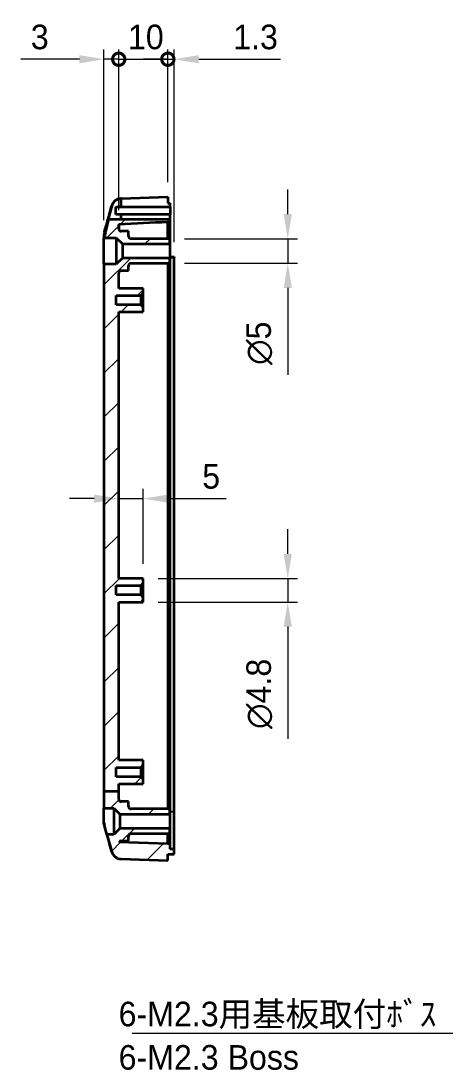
# Model space of a CAD drawing. Header units: millimetres. Extents: x 0 to 3058, y 0 to 562.
# Drawn here: x 2371.5 to 2457.9, y 223.8 to 437.2 of the extents above; entities that cross this region are included whole.
import ezdxf

# ---------------------------------------------------------------- set-up
doc = ezdxf.new("R2010")
doc.units = ezdxf.units.MM
doc.header["$LTSCALE"] = 1.5
doc.layers.get('Defpoints').update_dxf_attribs({"lineweight": 25})
for name, color, linetype, lineweight in [('Dimension (ISO)', 7, 'Continuous', 18), ('Dimension (ISO) @ 1', 7, 'Continuous', 18), ('Hatch (ISO)', 1, 'Continuous', 18), ('Symbol (ISO)', 7, 'Continuous', 18), ('Visible (ISO)', 7, 'Continuous', 35), ('Visible Narrow (ISO)', 7, 'Continuous', 25)]:
    doc.layers.add(name, color=color, linetype=linetype, lineweight=lineweight)
doc.styles.add('Note Text (TK)', font='')
doc.styles.get('Note Text (TK)').set_extended_font_data('MS PGothic')
doc.dimstyles.new('Default - Method 1b (TK)', dxfattribs={"dimscale": 1.5, "dimtxt": 2.5, "dimasz": 2.5, "dimexe": 1, "dimexo": 1.5, "dimgap": 1, "dimtad": 1, "dimtoh": 1, "dimrnd": 1e-08, "dimdsep": 46, "dimtxsty": 'Note Text (TK)', "dimcen": 0.09, "dimdle": 5, "dimclrd": 100, "dimclre": 100, "dimclrt": 7, "dimadec": 1, "dimazin": 1, "dimtfac": 1, "dimtmove": 0, "dimatfit": 3, "dimfxl": 1, "dimtolj": 1, "dimlwd": -1, "dimlwe": -1, "dimarcsym": 0})
doc.dimstyles.new('Default - Method 1b (TK)$7', dxfattribs={"dimscale": 1.5, "dimtxt": 2.5, "dimasz": 2.5, "dimexe": 1, "dimexo": 1.5, "dimgap": 1, "dimtad": 1, "dimtoh": 1, "dimrnd": 1e-08, "dimdsep": 46, "dimtxsty": 'Note Text (TK)', "dimcen": 0.09, "dimdle": 5, "dimclrd": 100, "dimclre": 100, "dimclrt": 7, "dimadec": 1, "dimazin": 1, "dimtfac": 1, "dimtmove": 0, "dimatfit": 3, "dimfxl": 1, "dimtolj": 1, "dimlwd": -1, "dimlwe": -1, "dimarcsym": 0})

# ---------------------------------------------------------------- blocks, each defined once
blk = doc.blocks.new('_DotSmall')
at = {"color": 0, "linetype": 'ByBlock', "const_width": 0.5}
blk.add_lwpolyline([(-0.0625, 0, 1), (0.0625, 0, 1)], format="xyb", close=True, dxfattribs=at)
blk = doc.blocks.new('*D84')
at = {"layer": 'Defpoints', "color": 0}
for p in [(2391.44, 429.38), (2391.44, 395.69), (2388.44, 393.64)]:
    blk.add_point(p, dxfattribs=at)
at = {"layer": 'Dimension (ISO)', "color": 100}
for p, q in [((2388.44, 396.64), (2388.44, 431.38)), ((2391.44, 398.69), (2391.44, 431.38)), ((2383.44, 429.38), (2371.55, 429.38)), ((2391.44, 429.38), (2388.44, 429.38)), ((2391.44, 429.38), (2401.44, 429.38))]:
    blk.add_line(p, q, dxfattribs=at)
blk.add_solid([(2383.44, 430.21), (2383.44, 428.55), (2388.44, 429.38)], dxfattribs=at)
at = {"layer": 'Dimension (ISO)', "color": 100, "xscale": 5, "yscale": 5, "zscale": 5, "rotation": 180}
blk.add_blockref('_DotSmall', (2391.44, 429.38), dxfattribs=at)
at = {"layer": 'Dimension (ISO)', "color": 7, "insert": (2373.55, 433.88), "char_height": 5, "attachment_point": 4, "style": 'Note Text (TK)'}
blk.add_mtext('\\A1;3', dxfattribs=at)
blk = doc.blocks.new('*D85')
at = {"layer": 'Defpoints', "color": 0}
for p in [(2402.74, 429.38), (2401.44, 401.37), (2402.74, 389.17)]:
    blk.add_point(p, dxfattribs=at)
at = {"layer": 'Dimension (ISO)', "color": 100}
for p, q in [((2401.44, 404.37), (2401.44, 431.38)), ((2402.74, 392.17), (2402.74, 431.38)), ((2401.44, 429.38), (2396.44, 429.38)), ((2401.44, 429.38), (2402.74, 429.38)), ((2407.74, 429.38), (2424.36, 429.38))]:
    blk.add_line(p, q, dxfattribs=at)
blk.add_solid([(2407.74, 430.21), (2407.74, 428.55), (2402.74, 429.38)], dxfattribs=at)
at = {"layer": 'Dimension (ISO)', "color": 100, "xscale": 5, "yscale": 5, "zscale": 5}
blk.add_blockref('_DotSmall', (2401.44, 429.38), dxfattribs=at)
at = {"layer": 'Dimension (ISO)', "color": 7, "insert": (2414.74, 433.88), "char_height": 5, "attachment_point": 4, "style": 'Note Text (TK)'}
blk.add_mtext('\\A1;1.3', dxfattribs=at)
blk = doc.blocks.new('*D86')
at = {"layer": 'Defpoints', "color": 0}
for p in [(2401.44, 429.38), (2401.44, 401.37), (2391.44, 395.69)]:
    blk.add_point(p, dxfattribs=at)
at = {"layer": 'Dimension (ISO)', "color": 100}
for p, q in [((2391.44, 398.69), (2391.44, 431.38)), ((2401.44, 404.37), (2401.44, 431.38)), ((2391.44, 429.38), (2401.44, 429.38))]:
    blk.add_line(p, q, dxfattribs=at)
at = {"layer": 'Dimension (ISO)', "color": 100, "xscale": 5, "yscale": 5, "zscale": 5, "rotation": 180}
blk.add_blockref('_DotSmall', (2391.44, 429.38), dxfattribs=at)
at = {"layer": 'Dimension (ISO)', "color": 100, "xscale": 5, "yscale": 5, "zscale": 5}
blk.add_blockref('_DotSmall', (2401.44, 429.38), dxfattribs=at)
at = {"layer": 'Dimension (ISO)', "color": 7, "insert": (2393.32, 433.88), "char_height": 5, "attachment_point": 4, "style": 'Note Text (TK)'}
blk.add_mtext('\\A1;10', dxfattribs=at)
blk = doc.blocks.new('*D87')
at = {"layer": 'Defpoints', "color": 0}
for p in [(2401.84, 392.87), (2401.84, 387.87), (2425.84, 387.87)]:
    blk.add_point(p, dxfattribs=at)
at = {"layer": 'Dimension (ISO)', "color": 100}
for p, q in [((2425.84, 397.87), (2425.84, 402.87)), ((2404.84, 392.87), (2427.84, 392.87)), ((2425.84, 392.87), (2425.84, 387.87)), ((2404.84, 387.87), (2427.84, 387.87)), ((2425.84, 382.87), (2425.84, 365.21))]:
    blk.add_line(p, q, dxfattribs=at)
for points in [[(2425.01, 397.87), (2426.68, 397.87), (2425.84, 392.87)], [(2425.01, 382.87), (2426.68, 382.87), (2425.84, 387.87)]]:
    blk.add_solid(points, dxfattribs=at)
at = {"layer": 'Dimension (ISO)', "color": 7, "insert": (2420.08, 367.21), "char_height": 5, "attachment_point": 4, "rotation": 90, "style": 'Note Text (TK)'}
blk.add_mtext('\\A1;\\fAIGDT|b0|i0;\\H5.0000;n\\fＭＳ Ｐゴシック|b0|i0;\\H5.0000;5', dxfattribs=at)
blk = doc.blocks.new('*D88')
at = {"layer": 'Defpoints', "color": 0}
for p in [(2396.44, 323.77), (2425.84, 323.77), (2396.44, 318.97)]:
    blk.add_point(p, dxfattribs=at)
at = {"layer": 'Dimension (ISO)', "color": 100}
for p, q in [((2425.84, 328.77), (2425.84, 333.77)), ((2399.44, 323.77), (2427.84, 323.77)), ((2425.84, 323.77), (2425.84, 318.97)), ((2399.44, 318.97), (2427.84, 318.97)), ((2425.84, 313.97), (2425.84, 291.16))]:
    blk.add_line(p, q, dxfattribs=at)
for points in [[(2425.01, 328.77), (2426.68, 328.77), (2425.84, 323.77)], [(2425.01, 313.97), (2426.68, 313.97), (2425.84, 318.97)]]:
    blk.add_solid(points, dxfattribs=at)
at = {"layer": 'Dimension (ISO)', "color": 7, "insert": (2420.08, 293.16), "char_height": 5, "attachment_point": 4, "rotation": 90, "style": 'Note Text (TK)'}
blk.add_mtext('\\A1;\\fAIGDT|b0|i0;\\H5.0000;n\\fＭＳ Ｐゴシック|b0|i0;\\H5.0000;4.8', dxfattribs=at)
blk = doc.blocks.new('*D89')
at = {"layer": 'Defpoints', "color": 0}
for p in [(2391.44, 340), (2396.44, 340), (2396.44, 323.77)]:
    blk.add_point(p, dxfattribs=at)
at = {"layer": 'Dimension (ISO)', "color": 100}
for p, q in [((2396.44, 326.77), (2396.44, 342)), ((2386.44, 340), (2381.44, 340)), ((2391.44, 340), (2396.44, 340)), ((2401.44, 340), (2413.34, 340))]:
    blk.add_line(p, q, dxfattribs=at)
for points in [[(2386.44, 340.83), (2386.44, 339.16), (2391.44, 340)], [(2401.44, 340.83), (2401.44, 339.16), (2396.44, 340)]]:
    blk.add_solid(points, dxfattribs=at)
at = {"layer": 'Dimension (ISO)', "color": 7, "insert": (2408.44, 344.5), "char_height": 5, "attachment_point": 4, "style": 'Note Text (TK)'}
blk.add_mtext('\\A1;5', dxfattribs=at)

msp = doc.modelspace()

# ---------------------------------------------------------------- hatches: boundary and pattern name
at = {"layer": 'Hatch (ISO)'}
h = msp.add_hatch(dxfattribs=at)
h.set_pattern_fill('ANSI31', color=256, scale=50.8, style=0)
h.set_pattern_definition([(45, (1971, -16), (-4.49013, 4.49013), [])])
edge = h.paths.add_edge_path()
edge.add_line((2389.3726, 396.868), (2391.9439, 396.868))
edge.add_line((2391.9439, 396.868), (2391.9439, 397.7749))
edge.add_line((2391.9439, 397.7749), (2390.8439, 397.7749))
edge.add_line((2390.8439, 397.7749), (2390.8439, 399.3749))
edge.add_line((2390.8439, 399.3749), (2391.9439, 399.3749))
edge.add_line((2391.9439, 399.3749), (2391.9439, 401.0431))
edge.add_line((2391.9439, 401.0431), (2391.9006, 401.0416))
edge.add_spline(control_points=[(2391.9006, 401.0416), (2391.74, 401.036), (2391.5807, 401.011), (2391.2714, 400.9236), (2391.1226, 400.8613), (2390.7564, 400.6534), (2390.5572, 400.4818), (2390.2358, 400.0719), (2390.1167, 399.8375), (2390.0459, 399.5869)], knot_values=[-0.25267851, -0.25267851, -0.25267851, -0.25267851, -0.20446815, -0.20446815, -0.15625779, -0.15625779, -0.07812889, -0.07812889, 0, 0, 0, 0], degree=3, periodic=0)
edge.add_line((2390.0459, 399.5869), (2389.2771, 396.868))
edge.add_line((2389.2771, 396.868), (2389.3726, 396.868))
edge = h.paths.add_edge_path()
edge.add_line((2388.4439, 280.4749), (2391.4439, 280.4749))
edge.add_line((2391.4439, 280.4749), (2391.4439, 278.8749))
edge.add_ellipse((2391.9439, 278.8749), major_axis=(0, -0.5), ratio=1, start_angle=270, end_angle=360)
edge.add_line((2391.9439, 278.3749), (2393.4439, 278.3749))
edge.add_line((2393.4439, 278.3749), (2393.4439, 277.3749))
edge.add_ellipse((2393.9439, 277.3749), major_axis=(0, -0.5), ratio=1, start_angle=270, end_angle=360)
edge.add_line((2393.9439, 276.8749), (2401.8439, 276.8749))
edge.add_line((2401.8439, 276.8749), (2401.8439, 275.8249))
edge.add_line((2401.8439, 275.8249), (2391.6939, 275.8249))
edge.add_line((2391.6939, 275.8249), (2390.4439, 277.0749))
edge.add_line((2390.4439, 277.0749), (2388.4439, 277.0749))
edge.add_line((2388.4439, 277.0749), (2388.4439, 280.4749))
edge = h.paths.add_edge_path()
edge.add_spline(control_points=[(2390.0459, 268.1628), (2390.0896, 268.0081), (2390.1518, 267.8593), (2390.3104, 267.5798), (2390.4063, 267.4501), (2390.6955, 267.144), (2390.9097, 266.9915), (2391.3843, 266.777), (2391.6403, 266.7172), (2391.9006, 266.7081)], knot_values=[-0.25267851, -0.25267851, -0.25267851, -0.25267851, -0.20446815, -0.20446815, -0.15625779, -0.15625779, -0.07812889, -0.07812889, 0, 0, 0, 0], degree=3, periodic=0)
edge.add_line((2391.9006, 266.7081), (2401.4439, 266.3749))
edge.add_line((2401.4439, 266.3749), (2401.4439, 267.6749))
edge.add_line((2401.4439, 267.6749), (2402.7439, 267.6749))
edge.add_line((2402.7439, 267.6749), (2402.7439, 268.6749))
edge.add_line((2402.7439, 268.6749), (2401.9439, 268.6749))
edge.add_line((2401.9439, 268.6749), (2401.9439, 269.7769))
edge.add_line((2401.9439, 269.7769), (2401.4439, 269.7769))
edge.add_line((2401.4439, 269.7769), (2391.5405, 270.1228))
edge.add_ellipse((2391.5439, 270.2227), major_axis=(-0.0035, -0.0999), ratio=1, start_angle=343.739255, end_angle=360, ccw=False)
edge.add_ellipse((2391.9439, 269.8749), major_axis=(-0.4313, 0.2529), ratio=1, start_angle=300.382478, end_angle=360, ccw=False)
edge.add_line((2391.9439, 270.3749), (2393.4439, 270.3749))
edge.add_line((2393.4439, 270.3749), (2393.4439, 271.3749))
edge.add_ellipse((2393.9439, 271.3749), major_axis=(-0.5, 0), ratio=1, start_angle=270, end_angle=360, ccw=False)
edge.add_line((2393.9439, 271.8749), (2401.8439, 271.8749))
edge.add_line((2401.8439, 271.8749), (2401.8439, 272.9249))
edge.add_line((2401.8439, 272.9249), (2391.6939, 272.9249))
edge.add_line((2391.6939, 272.9249), (2390.4439, 271.6749))
edge.add_line((2390.4439, 271.6749), (2389.0529, 271.6749))
edge.add_line((2389.0529, 271.6749), (2390.0459, 268.1628))
edge = h.paths.add_edge_path()
edge.add_line((2391.4439, 280.4749), (2391.4439, 281.9749))
edge.add_line((2391.4439, 281.9749), (2396.4439, 281.9749))
edge.add_line((2396.4439, 281.9749), (2396.4439, 282.9249))
edge.add_line((2396.4439, 282.9249), (2395.9439, 283.4249))
edge.add_line((2395.9439, 283.4249), (2390.9439, 283.4249))
edge.add_line((2390.9439, 283.4249), (2390.9439, 285.3249))
edge.add_line((2390.9439, 285.3249), (2395.9439, 285.3249))
edge.add_line((2395.9439, 285.3249), (2396.4439, 285.8249))
edge.add_line((2396.4439, 285.8249), (2396.4439, 286.7749))
edge.add_line((2396.4439, 286.7749), (2391.4439, 286.7749))
edge.add_line((2391.4439, 286.7749), (2391.4439, 318.9749))
edge.add_line((2391.4439, 318.9749), (2396.4439, 318.9749))
edge.add_line((2396.4439, 318.9749), (2396.4439, 319.9249))
edge.add_line((2396.4439, 319.9249), (2395.9439, 320.4249))
edge.add_line((2395.9439, 320.4249), (2390.9439, 320.4249))
edge.add_line((2390.9439, 320.4249), (2390.9439, 322.3249))
edge.add_line((2390.9439, 322.3249), (2395.9439, 322.3249))
edge.add_line((2395.9439, 322.3249), (2396.4439, 322.8249))
edge.add_line((2396.4439, 322.8249), (2396.4439, 323.7749))
edge.add_line((2396.4439, 323.7749), (2391.4439, 323.7749))
edge.add_line((2391.4439, 323.7749), (2391.4439, 377.9749))
edge.add_line((2391.4439, 377.9749), (2396.4439, 377.9749))
edge.add_line((2396.4439, 377.9749), (2396.4439, 378.9249))
edge.add_line((2396.4439, 378.9249), (2395.9439, 379.4249))
edge.add_line((2395.9439, 379.4249), (2390.9439, 379.4249))
edge.add_line((2390.9439, 379.4249), (2390.9439, 381.3249))
edge.add_line((2390.9439, 381.3249), (2395.9439, 381.3249))
edge.add_line((2395.9439, 381.3249), (2396.4439, 381.8249))
edge.add_line((2396.4439, 381.8249), (2396.4439, 382.7749))
edge.add_line((2396.4439, 382.7749), (2391.4439, 382.7749))
edge.add_line((2391.4439, 382.7749), (2391.4439, 385.8749))
edge.add_ellipse((2391.9439, 385.8749), major_axis=(-0.5, 0), ratio=1, start_angle=270, end_angle=360, ccw=False)
edge.add_line((2391.9439, 386.3749), (2393.4439, 386.3749))
edge.add_line((2393.4439, 386.3749), (2393.4439, 387.3749))
edge.add_ellipse((2393.9439, 387.3749), major_axis=(-0.5, 0), ratio=1, start_angle=270, end_angle=360, ccw=False)
edge.add_line((2393.9439, 387.8749), (2401.8439, 387.8749))
edge.add_line((2401.8439, 387.8749), (2401.8439, 388.9249))
edge.add_line((2401.8439, 388.9249), (2392.1939, 388.9249))
edge.add_line((2392.1939, 388.9249), (2390.9439, 387.6749))
edge.add_line((2390.9439, 387.6749), (2388.4439, 387.6749))
edge.add_line((2388.4439, 387.6749), (2388.4439, 280.4749))
edge.add_line((2388.4439, 280.4749), (2391.4439, 280.4749))
edge = h.paths.add_edge_path()
edge.add_spline(control_points=[(2389.3726, 396.868), (2389.184, 396.132), (2388.9837, 395.326), (2388.7095, 394.1157), (2388.6003, 393.6008), (2388.5124, 393.1068)], knot_values=[-0.37649736, -0.37649736, -0.37649736, -0.37649736, -0.15052847, -0.15052847, -0.00001964, -0.00001964, -0.00001964, -0.00001964], degree=3, periodic=0)
edge.add_spline(control_points=[(2388.5124, 393.1068), (2388.5105, 393.0962), (2388.5086, 393.0855), (2388.5068, 393.0749)], knot_values=[-0.00572034, -0.00572034, -0.00572034, -0.00572034, -0.00247483, -0.00247483, -0.00247483, -0.00247483], degree=3, periodic=0)
edge.add_line((2388.5068, 393.0749), (2390.9439, 393.0749))
edge.add_line((2390.9439, 393.0749), (2392.1939, 391.8249))
edge.add_line((2392.1939, 391.8249), (2401.8439, 391.8249))
edge.add_line((2401.8439, 391.8249), (2401.8439, 392.8749))
edge.add_line((2401.8439, 392.8749), (2393.9439, 392.8749))
edge.add_ellipse((2393.9439, 393.3749), major_axis=(0, -0.5), ratio=1, start_angle=270, end_angle=360, ccw=False)
edge.add_line((2393.4439, 393.3749), (2393.4439, 394.3749))
edge.add_line((2393.4439, 394.3749), (2391.9439, 394.3749))
edge.add_ellipse((2391.9439, 394.8749), major_axis=(0, -0.5), ratio=1, start_angle=270, end_angle=360, ccw=False)
edge.add_line((2391.4439, 394.8749), (2391.4439, 395.6889))
edge.add_spline(control_points=[(2391.4439, 395.6889), (2391.4439, 395.7032), (2391.4466, 395.7174), (2391.4568, 395.7433), (2391.4642, 395.755), (2391.4823, 395.7743), (2391.4926, 395.7818), (2391.5153, 395.7923), (2391.5272, 395.7953), (2391.5394, 395.7959)], knot_values=[-0.01584515, -0.01584515, -0.01584515, -0.01584515, -0.01157952, -0.01157952, -0.00748855, -0.00748855, -0.00367181, -0.00367181, 0, 0, 0, 0], degree=3, periodic=0)
edge.add_ellipse((2458.891, 391.974), major_axis=(-189.1143, -6.604), ratio=0.03487826, start_angle=353.730912, end_angle=354.752202, ccw=False)
edge.add_line((2401.4439, 396.2623), (2401.9439, 396.2623))
edge.add_line((2401.9439, 396.2623), (2401.9439, 396.868))
edge.add_line((2401.9439, 396.868), (2391.9439, 396.868))
edge.add_line((2391.9439, 396.868), (2389.3726, 396.868))

# ---------------------------------------------------------------- linework, layer by layer
at = {"layer": 'Visible (ISO)'}
for p, q in [((2391.9439, 401.0431), (2401.4439, 401.3749)), ((2401.4439, 401.3749), (2401.4439, 400.0749)), ((2390.0459, 399.5869), (2389.2771, 396.868)), ((2390.8439, 397.7749), (2390.8439, 399.3749)), ((2390.8439, 399.3749), (2391.9439, 399.3749)), ((2391.9439, 401.0431), (2391.9006, 401.0416)), ((2391.9439, 399.3749), (2391.9439, 401.0431)), ((2391.9439, 399.3749), (2401.9439, 399.3749)), ((2401.4439, 400.0749), (2401.9439, 400.0749)), ((2401.9439, 399.3749), (2401.9439, 400.0749)), ((2401.9439, 399.3749), (2401.9439, 397.7749)), ((2391.9439, 397.7749), (2390.8439, 397.7749)), ((2391.9439, 396.868), (2391.9439, 397.7749)), ((2401.9439, 397.7749), (2391.9439, 397.7749)), ((2401.9439, 396.868), (2401.9439, 397.7749)), ((2389.2742, 396.868), (2389.3726, 396.868)), ((2389.3726, 396.868), (2401.9439, 396.868)), ((2391.4439, 394.8749), (2391.4439, 395.6889)), ((2401.4439, 396.2623), (2401.9439, 396.2623)), ((2401.4439, 392.8749), (2401.4439, 396.2623)), ((2401.9439, 396.2623), (2401.9439, 396.868)), ((2401.9439, 389.976), (2401.9439, 396.2623)), ((2388.4439, 393.6438), (2388.4439, 393.0008)), ((2388.4439, 393.6436), (2388.4439, 393.6438)), ((2388.4439, 393.6436), (2388.4439, 393.6438)), ((2388.4439, 387.6749), (2388.4439, 393.0008)), ((2388.5068, 393.0749), (2390.9439, 393.0749)), ((2390.9439, 393.0749), (2392.1939, 391.8249)), ((2390.9439, 393.0749), (2390.9439, 387.6749)), ((2393.4439, 394.3749), (2391.9439, 394.3749)), ((2393.4439, 393.3749), (2393.4439, 394.3749)), ((2401.8439, 392.8749), (2393.9439, 392.8749)), ((2401.8439, 391.8249), (2401.8439, 392.8749)), ((2392.1939, 391.8249), (2401.8439, 391.8249)), ((2392.1939, 391.8249), (2392.1939, 388.9249)), ((2401.8439, 391.8249), (2401.8439, 388.9249)), ((2392.1939, 388.9249), (2390.9439, 387.6749)), ((2401.8439, 388.9249), (2392.1939, 388.9249)), ((2401.8439, 387.8749), (2401.8439, 388.9249)), ((2401.9439, 276.3729), (2401.9439, 389.976)), ((2401.9439, 389.1749), (2402.7439, 389.1749)), ((2402.7439, 389.1749), (2402.7439, 389.0749)), ((2402.7439, 276.3729), (2402.7439, 389.0749)), ((2390.9439, 387.6749), (2388.4439, 387.6749)), ((2388.4439, 387.6749), (2388.4439, 280.4749)), ((2391.9439, 386.3749), (2393.4439, 386.3749)), ((2393.4439, 386.3749), (2393.4439, 387.3749)), ((2393.9439, 387.8749), (2401.8439, 387.8749)), ((2401.4439, 387.8749), (2401.4439, 276.8749)), ((2391.4439, 382.7749), (2391.4439, 385.8749)), ((2396.4439, 382.7749), (2391.4439, 382.7749)), ((2396.4439, 381.8249), (2396.4439, 382.7749)), ((2390.9439, 379.4249), (2390.9439, 381.3249)), ((2390.9439, 381.3249), (2395.9439, 381.3249)), ((2395.9439, 381.3249), (2396.4439, 381.8249)), ((2395.9439, 381.3249), (2395.9439, 379.4249)), ((2396.4439, 378.9249), (2396.4439, 381.8249)), ((2395.9439, 379.4249), (2390.9439, 379.4249)), ((2391.4439, 323.7749), (2391.4439, 377.9749)), ((2391.4439, 377.9749), (2396.4439, 377.9749)), ((2396.4439, 378.9249), (2395.9439, 379.4249)), ((2396.4439, 377.9749), (2396.4439, 378.9249)), ((2390.9439, 320.4249), (2390.9439, 322.3249)), ((2390.9439, 322.3249), (2395.9439, 322.3249)), ((2396.4439, 323.7749), (2391.4439, 323.7749)), ((2395.9439, 322.3249), (2396.4439, 322.8249)), ((2395.9439, 322.3249), (2395.9439, 320.4249)), ((2396.4439, 322.8249), (2396.4439, 323.7749)), ((2396.4439, 319.9249), (2396.4439, 322.8249)), ((2395.9439, 320.4249), (2390.9439, 320.4249)), ((2396.4439, 319.9249), (2395.9439, 320.4249)), ((2391.4439, 286.7749), (2391.4439, 318.9749)), ((2391.4439, 318.9749), (2396.4439, 318.9749)), ((2396.4439, 318.9749), (2396.4439, 319.9249)), ((2396.4439, 286.7749), (2391.4439, 286.7749)), ((2396.4439, 285.8249), (2396.4439, 286.7749)), ((2390.9439, 283.4249), (2390.9439, 285.3249)), ((2390.9439, 285.3249), (2395.9439, 285.3249)), ((2395.9439, 285.3249), (2396.4439, 285.8249)), ((2395.9439, 285.3249), (2395.9439, 283.4249)), ((2396.4439, 282.9249), (2396.4439, 285.8249)), ((2395.9439, 283.4249), (2390.9439, 283.4249)), ((2391.4439, 280.4749), (2391.4439, 281.9749)), ((2391.4439, 281.9749), (2396.4439, 281.9749)), ((2396.4439, 282.9249), (2395.9439, 283.4249)), ((2396.4439, 281.9749), (2396.4439, 282.9249)), ((2388.4439, 280.4749), (2391.4439, 280.4749)), ((2388.4439, 280.4749), (2388.4439, 277.0749)), ((2391.4439, 278.8749), (2391.4439, 280.4749)), ((2393.4439, 278.3749), (2391.9439, 278.3749)), ((2393.4439, 277.3749), (2393.4439, 278.3749)), ((2388.4439, 277.0749), (2390.4439, 277.0749)), ((2388.4439, 274.1061), (2388.4439, 277.0749)), ((2390.4439, 277.0749), (2391.6939, 275.8249)), ((2390.4439, 277.0749), (2390.4439, 271.6749)), ((2391.6939, 275.8249), (2401.8439, 275.8249)), ((2391.6939, 275.8249), (2391.6939, 272.9249)), ((2401.8439, 276.8749), (2393.9439, 276.8749)), ((2401.8439, 275.8249), (2401.8439, 276.8749)), ((2401.8439, 275.8249), (2401.8439, 272.9249)), ((2401.9439, 269.7769), (2401.9439, 276.3729)), ((2402.7439, 268.6749), (2402.7439, 276.3729)), ((2388.4439, 274.1061), (2388.4439, 274.106)), ((2389.0529, 271.6749), (2388.5194, 273.562)), ((2390.4439, 271.6749), (2389.0529, 271.6749)), ((2389.0529, 271.6749), (2390.0459, 268.1628)), ((2391.6939, 272.9249), (2390.4439, 271.6749)), ((2401.8439, 272.9249), (2391.6939, 272.9249)), ((2393.4439, 270.3749), (2393.4439, 271.3749)), ((2393.9439, 271.8749), (2401.8439, 271.8749)), ((2401.4439, 269.7769), (2401.4439, 271.8749)), ((2401.8439, 271.8749), (2401.8439, 272.9249)), ((2401.4439, 269.7769), (2391.5405, 270.1228)), ((2391.9439, 270.3749), (2393.4439, 270.3749)), ((2401.9439, 269.7769), (2401.4439, 269.7769)), ((2401.9439, 268.6749), (2401.9439, 269.7769)), ((2401.4439, 266.3749), (2401.4439, 267.6749)), ((2401.4439, 267.6749), (2402.7439, 267.6749)), ((2402.7439, 268.6749), (2401.9439, 268.6749)), ((2402.7439, 267.6749), (2402.7439, 268.6749)), ((2391.9006, 266.7081), (2401.4439, 266.3749))]:
    msp.add_line(p, q, dxfattribs=at)
for centre, radius, start, end in [((2391.9439, 394.8749), 0.5, 180, 270), ((2390.4439, 393.6438), 2, 164.23093, 180), ((2393.9439, 393.3749), 0.5, 180, 270), ((2391.9439, 385.8749), 0.5, 90, 180), ((2393.9439, 387.3749), 0.5, 90, 180), ((2391.9439, 278.8749), 0.5, 180, 270), ((2393.9439, 277.3749), 0.5, 180, 270), ((2390.4439, 274.106), 2, 180, 195.76907), ((2393.9439, 271.3749), 0.5, 90, 180), ((2391.9439, 269.8749), 0.5, 90, 149.617522), ((2391.5439, 270.2227), 0.1, 251.739255, 268)]:
    msp.add_arc(centre, radius, start, end, dxfattribs=at)
msp.add_ellipse((2458.891, 391.974), major_axis=(-189.1143, -6.604), ratio=0.03487826, start_param=5.01981679, end_param=5.07530664, dxfattribs=at)
for points in [[(2389.2744, 396.868), (2389.5269, 397.7657), (2389.7791, 398.6637), (2390.0314, 399.5616)], [(2388.5192, 394.1873), (2388.7714, 395.0802), (2389.0228, 395.9741), (2389.2742, 396.868)], [(2388.5124, 393.1068), (2388.5105, 393.0962), (2388.5086, 393.0855), (2388.5068, 393.0749)], [(2390.0314, 268.1882), (2389.5278, 269.9802), (2389.0246, 271.7728), (2388.5192, 273.5624)]]:
    msp.add_open_spline(points, degree=3, dxfattribs=at)
for points, knots in [([(2391.8999, 401.0416), (2391.6854, 401.0341), (2391.4745, 400.9902), (2391.0908, 400.8524), (2390.9246, 400.7563), (2390.6215, 400.5367), (2390.5066, 400.4151), (2390.3027, 400.1674), (2390.2381, 400.0543), (2390.1422, 399.871), (2390.1129, 399.7998), (2390.0674, 399.6801), (2390.0519, 399.6317), (2390.0367, 399.58), (2390.034, 399.5706), (2390.0314, 399.5616)], [0.0007084965, 0.0007084965, 0.0007084965, 0.0007084965, 0.0065523331, 0.0065523331, 0.0130361838, 0.0130361838, 0.0215558624, 0.0215558624, 0.0333546497, 0.0333546497, 0.045153437, 0.045153437, 0.0569522242, 0.0569522242, 0.0597024329, 0.0597024329, 0.0597024329, 0.0597024329]), ([(2391.9006, 401.0416), (2391.74, 401.036), (2391.5807, 401.011), (2391.2714, 400.9236), (2391.1226, 400.8613), (2390.7564, 400.6534), (2390.5572, 400.4818), (2390.2358, 400.0719), (2390.1167, 399.8375), (2390.0459, 399.5869)], [-0.252678506, -0.252678506, -0.252678506, -0.252678506, -0.204468148, -0.204468148, -0.156257789, -0.156257789, -0.078128895, -0.078128895, 0, 0, 0, 0]), ([(2389.3726, 396.868), (2389.184, 396.132), (2388.9837, 395.326), (2388.7095, 394.1157), (2388.6003, 393.6008), (2388.5124, 393.1068)], [-0.376497358, -0.376497358, -0.376497358, -0.376497358, -0.150528469, -0.150528469, -0.00001964, -0.00001964, -0.00001964, -0.00001964]), ([(2391.4439, 395.6889), (2391.4439, 395.7032), (2391.4466, 395.7174), (2391.4568, 395.7433), (2391.4642, 395.755), (2391.4823, 395.7743), (2391.4926, 395.7818), (2391.5153, 395.7923), (2391.5272, 395.7953), (2391.5394, 395.7959)], [-0.0158451527, -0.0158451527, -0.0158451527, -0.0158451527, -0.0115795235, -0.0115795235, -0.0074885484, -0.0074885484, -0.0036718111, -0.0036718111, 0, 0, 0, 0]), ([(2388.4439, 393.0008), (2388.4439, 393.0264), (2388.45, 393.0454), (2388.472, 393.0692), (2388.4873, 393.0749), (2388.5068, 393.0749)], [-0.0667245398, -0.0667245398, -0.0667245398, -0.0667245398, -0.0336620514, -0.0336620514, -0.0028715882, -0.0028715882, -0.0028715882, -0.0028715882]), ([(2388.5194, 273.562), (2388.475, 273.719), (2388.4492, 273.8834), (2388.4442, 274.0704), (2388.4439, 274.0882), (2388.4439, 274.1061)], [-0.0565080673, -0.0565080673, -0.0565080673, -0.0565080673, -0.0053919863, -0.0053919863, 0, 0, 0, 0]), ([(2390.0314, 268.1882), (2390.0423, 268.1492), (2390.0559, 268.1046), (2390.0949, 267.9952), (2390.1199, 267.9306), (2390.1993, 267.7656), (2390.2521, 267.6647), (2390.4414, 267.4043), (2390.5777, 267.2378), (2391.0009, 266.9439), (2391.2384, 266.8223), (2391.6443, 266.7297), (2391.7717, 266.7126), (2391.8999, 266.7081)], [1.1902868996, 1.1902868996, 1.1902868996, 1.1902868996, 1.202084263, 1.202084263, 1.2138816264, 1.2138816264, 1.2256789898, 1.2256789898, 1.2374763532, 1.2374763532, 1.2457806703, 1.2457806703, 1.2492737166, 1.2492737166, 1.2492737166, 1.2492737166]), ([(2390.0459, 268.1628), (2390.0896, 268.0081), (2390.1518, 267.8593), (2390.3104, 267.5798), (2390.4063, 267.4501), (2390.6955, 267.144), (2390.9097, 266.9915), (2391.3843, 266.777), (2391.6403, 266.7172), (2391.9006, 266.7081)], [-0.252678506, -0.252678506, -0.252678506, -0.252678506, -0.204468148, -0.204468148, -0.156257789, -0.156257789, -0.078128895, -0.078128895, 0, 0, 0, 0])]:
    msp.add_open_spline(points, degree=3, knots=knots, dxfattribs=at)
at = {"layer": 'Visible Narrow (ISO)'}
for p, q in [((2401.8439, 389.976), (2401.9439, 389.976)), ((2401.9439, 389.0749), (2402.7439, 389.0749)), ((2391.5405, 382.7749), (2391.5405, 386.1701)), ((2391.5405, 323.7749), (2391.5405, 377.9749)), ((2391.5405, 286.7749), (2391.5405, 318.9749)), ((2391.5405, 278.5796), (2391.5405, 281.9749)), ((2401.8439, 276.3729), (2401.9439, 276.3729)), ((2401.9439, 276.3729), (2402.7439, 276.3729))]:
    msp.add_line(p, q, dxfattribs=at)
for centre, major_axis, start_param, end_param in [((2391.5439, 389.6222), (-0.0035, 6.6039), 0.36293581, 0.72126373), ((2391.5439, 276.7267), (0.0035, 6.6039), 3.02241174, 3.14157506)]:
    msp.add_ellipse(centre, major_axis=major_axis, ratio=0.00052783, start_param=start_param, end_param=end_param, dxfattribs=at)
msp.add_open_spline([(2388.5124, 393.1068), (2388.5123, 393.1542), (2388.5123, 393.2002), (2388.5123, 393.3908), (2388.5125, 393.5241), (2388.5133, 393.8266), (2388.5141, 393.9681), (2388.5164, 394.1393), (2388.5177, 394.1819), (2388.5192, 394.1873)], degree=3, knots=[-0.22254528, -0.22254528, -0.22254528, -0.22254528, -0.206763156, -0.206763156, -0.155072367, -0.155072367, -0.072367104, -0.072367104, -0.002671263, -0.002671263, -0.002671263, -0.002671263], dxfattribs=at)

# ---------------------------------------------------------------- texts
at = {"layer": 'Symbol (ISO)', "color": 7, "insert": (2391.4173, 237.6712), "char_height": 5, "width": 70.906434, "attachment_point": 1, "line_spacing_factor": 1.058182, "style": 'Note Text (TK)'}
msp.add_mtext('{\\fＭＳ Ｐゴシック|b0|i0;6-M2.3用基板取付ﾎﾞｽ\\P\\fＭＳ Ｐゴシック|b0|i0;6-M2.3 Boss}', dxfattribs=at)

# ---------------------------------------------------------------- dimensions: what is measured, and where the dimension line sits
at = {"layer": 'Dimension (ISO) @ 1', "color": 100}
for base, p1, p2, override, picture, middle in [((2391.4439, 429.381), (2388.4439, 393.6438), (2391.4439, 395.6889), {"dimscale": 1, "dimtxt": 5, "dimasz": 5, "dimexe": 2, "dimexo": 3, "dimgap": 2, "dimtoh": 0, "dimdec": 2, "dimblk2": 'DotSmall', "dimsah": 1, "dimcen": 0.18, "dimdle": 0, "dimtol": 0, "dimlim": 0, "dimtp": 0, "dimtm": 0, "dimtdec": 2, "dimtix": 0, "dimtofl": 1, "dimtmove": 0, "dimatfit": 1}, '*D84', (2374.9951, 429.381)), ((2401.4439, 429.381), (2391.4439, 395.6889), (2401.4439, 401.3749), {"dimscale": 1, "dimtxt": 5, "dimasz": 5, "dimexe": 2, "dimexo": 3, "dimgap": 2, "dimtoh": 0, "dimdec": 2, "dimblk1": 'DotSmall', "dimblk2": 'DotSmall', "dimsah": 1, "dimcen": 0.18, "dimdle": 0, "dimtol": 0, "dimlim": 0, "dimtp": 0, "dimtm": 0, "dimtdec": 2, "dimtix": 0, "dimtofl": 1, "dimtmove": 0, "dimatfit": 1}, '*D86', (2396.4439, 429.381)), ((2402.7439, 429.381), (2401.4439, 401.3749), (2402.7439, 389.1749), {"dimscale": 1, "dimtxt": 5, "dimasz": 5, "dimexe": 2, "dimexo": 3, "dimgap": 2, "dimtoh": 0, "dimdec": 2, "dimblk1": 'DotSmall', "dimsah": 1, "dimcen": 0.18, "dimdle": 0, "dimtol": 0, "dimlim": 0, "dimtp": 0, "dimtm": 0, "dimtdec": 2, "dimtix": 0, "dimtofl": 1, "dimtmove": 0, "dimatfit": 1}, '*D85', (2418.5508, 429.381))]:
    dim = msp.add_linear_dim(base=base, p1=p1, p2=p2, angle=180, dimstyle='Default - Method 1b (TK)', override=override, dxfattribs=at)
    dim.commit()
    dim.dimension.update_dxf_attribs({"geometry": picture, "text_midpoint": middle, "dimtype": 128})
for base, p1, p2, angle, picture, middle in [((2425.8439, 387.8749), (2401.8439, 392.8749), (2401.8439, 387.8749), 90, '*D87', (2425.8439, 371.5409)), ((2425.8439, 323.7749), (2396.4439, 318.9749), (2396.4439, 323.7749), 270, '*D88', (2425.8439, 300.0699))]:
    dim = msp.add_linear_dim(base=base, p1=p1, p2=p2, angle=angle, text='\\fAIGDT|b0|i0;\\H5.0000;n\\fＭＳ Ｐゴシック|b0|i0;\\H5.0000;<>', dimstyle='Default - Method 1b (TK)', override={"dimscale": 1, "dimtxt": 5, "dimasz": 5, "dimexe": 2, "dimexo": 3, "dimgap": 2, "dimtoh": 0, "dimdec": 2, "dimcen": 0.18, "dimtol": 0, "dimlim": 0, "dimtp": 0, "dimtm": 0, "dimtdec": 2, "dimtix": 0, "dimtofl": 1, "dimtmove": 0, "dimatfit": 1}, dxfattribs=at)
    dim.commit()
    dim.dimension.update_dxf_attribs({"geometry": picture, "text_midpoint": middle, "dimtype": 128})
dim = msp.add_linear_dim(base=(2396.4439, 339.9961), p1=(2391.4439, 339.9961), p2=(2396.4439, 323.7749), dimstyle='Default - Method 1b (TK)', override={"dimscale": 1, "dimtxt": 5, "dimasz": 5, "dimexe": 2, "dimexo": 3, "dimgap": 2, "dimtoh": 0, "dimdec": 2, "dimcen": 0.18, "dimse1": 1, "dimtol": 0, "dimlim": 0, "dimtp": 0, "dimtm": 0, "dimtdec": 2, "dimtix": 0, "dimtofl": 1, "dimtmove": 0, "dimatfit": 1}, dxfattribs=at)
dim.commit()
dim.dimension.update_dxf_attribs({"geometry": '*D89', "text_midpoint": (2409.8928, 339.9961), "dimtype": 128})

# ---------------------------------------------------------------- leaders
at = {"layer": 'Symbol (ISO)', "color": 100, "annotation_type": 0, "has_hookline": 1, "hookline_direction": 1, "text_width": 68.1534}
msp.add_leader([(2496.4235, 282.6348), (2466.0737, 231.2129), (2462.3237, 231.2129)], dimstyle='Default - Method 1b (TK)$7', override={"dimgap": 0, "dimtad": 1}, dxfattribs=at)

doc.saveas('drawing.dxf')
